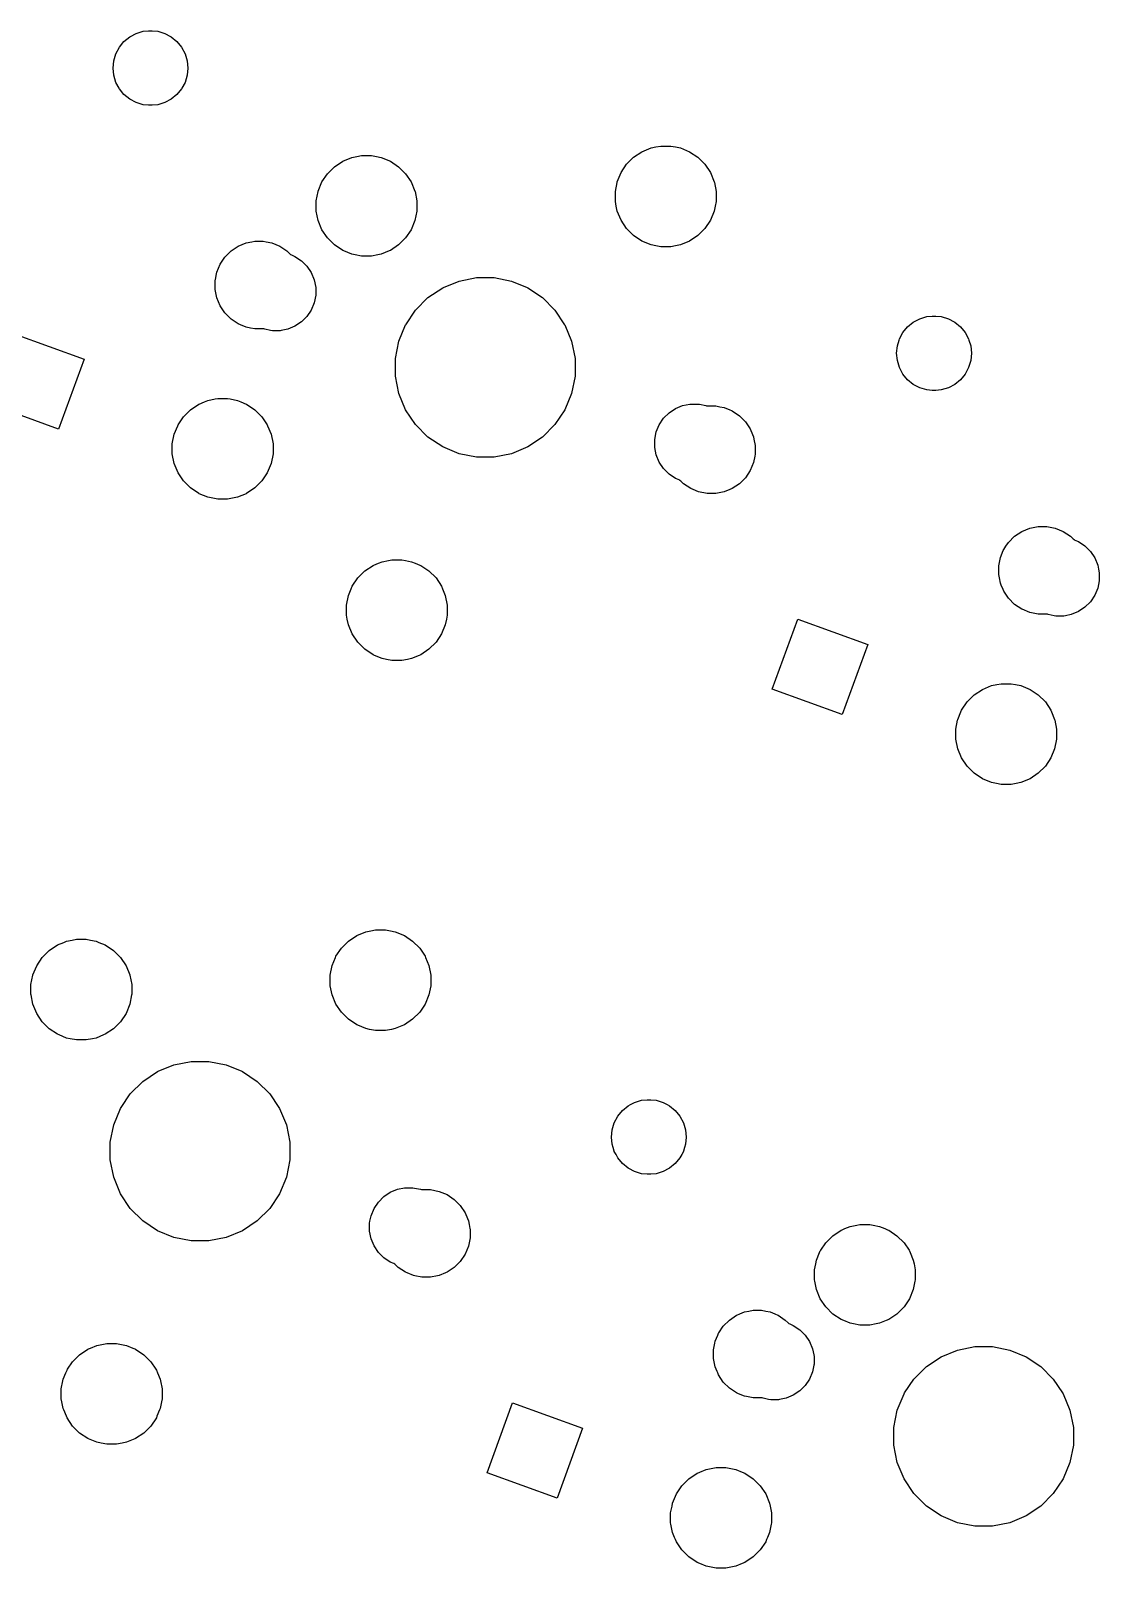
# Model space of a CAD drawing. Extents: x 74 to 361, y -185 to -87.
# Drawn here: x 111.61 to 136.02, y -122.96 to -87.85 of the extents above; entities that cross this region are included whole.
import ezdxf

# ---------------------------------------------------------------- set-up
doc = ezdxf.new("R2010")
doc.units = 0
doc.header["$MEASUREMENT"] = 0
doc.layers.add('BLACK', color=7, linetype='CONTINUOUS')

msp = doc.modelspace()

# ---------------------------------------------------------------- linework, layer by layer
at = {"layer": 'BLACK', "linetype": 'CONTINUOUS'}
for p, q in [((113.637, -88.2219), (113.743, -88.0923)), ((113.743, -88.0923), (113.873, -87.986)), ((113.873, -87.986), (113.888, -87.9779)), ((113.888, -87.9779), (114.021, -87.9069)), ((114.021, -87.9069), (114.181, -87.8583)), ((114.181, -87.8583), (114.306, -87.846)), ((114.306, -87.846), (114.39, -87.846)), ((114.39, -87.846), (114.515, -87.8583)), ((114.515, -87.8583), (114.675, -87.9069)), ((114.675, -87.9069), (114.808, -87.9779)), ((114.808, -87.9779), (114.823, -87.986)), ((114.823, -87.986), (114.953, -88.0923)), ((114.953, -88.0923), (115.059, -88.2219)), ((113.509, -88.5301), (113.558, -88.3697)), ((113.558, -88.3697), (113.637, -88.2219)), ((113.637, -88.2219), (113.637, -88.2219)), ((115.059, -88.2219), (115.059, -88.2219)), ((115.059, -88.2219), (115.138, -88.3697)), ((115.138, -88.3697), (115.187, -88.5301)), ((113.493, -88.697), (113.509, -88.5301)), ((113.509, -88.8638), (113.493, -88.697)), ((115.187, -88.5301), (115.203, -88.697)), ((115.203, -88.697), (115.187, -88.8638)), ((113.558, -89.0242), (113.509, -88.8638)), ((113.629, -89.1569), (113.558, -89.0242)), ((113.637, -89.172), (113.629, -89.1569)), ((113.743, -89.3016), (113.637, -89.172)), ((115.059, -89.172), (114.953, -89.3016)), ((115.067, -89.1569), (115.059, -89.172)), ((115.138, -89.0242), (115.067, -89.1569)), ((115.187, -88.8638), (115.138, -89.0242)), ((113.873, -89.408), (113.743, -89.3016)), ((114.021, -89.487), (113.873, -89.408)), ((113.873, -89.408), (113.873, -89.408)), ((114.181, -89.5357), (114.021, -89.487)), ((114.306, -89.548), (114.181, -89.5357)), ((114.39, -89.548), (114.306, -89.548)), ((114.515, -89.5357), (114.39, -89.548)), ((114.675, -89.487), (114.515, -89.5357)), ((114.823, -89.408), (114.675, -89.487)), ((114.953, -89.3016), (114.823, -89.408)), ((114.823, -89.408), (114.823, -89.408)), ((125.575, -90.61), (125.784, -90.5233)), ((125.784, -90.5233), (125.895, -90.5011)), ((125.895, -90.5011), (126.006, -90.479)), ((126.006, -90.479), (126.233, -90.479)), ((126.233, -90.479), (126.344, -90.5011)), ((126.344, -90.5011), (126.456, -90.5233)), ((126.456, -90.5233), (126.665, -90.61)), ((118.39, -91.1113), (118.55, -90.951)), ((118.55, -90.951), (118.739, -90.825)), ((118.739, -90.825), (118.948, -90.7383)), ((118.948, -90.7383), (119.059, -90.7161)), ((119.059, -90.7161), (119.171, -90.694)), ((119.171, -90.694), (119.397, -90.694)), ((119.397, -90.694), (119.509, -90.7161)), ((119.509, -90.7161), (119.62, -90.7383)), ((119.62, -90.7383), (119.829, -90.825)), ((119.829, -90.825), (120.018, -90.951)), ((120.018, -90.951), (120.178, -91.1113)), ((125.1, -91.0848), (125.226, -90.8963)), ((125.226, -90.8963), (125.386, -90.736)), ((125.386, -90.736), (125.575, -90.61)), ((126.665, -90.61), (126.854, -90.736)), ((126.854, -90.736), (127.014, -90.8963)), ((127.014, -90.8963), (127.14, -91.0848)), ((118.177, -91.5093), (118.264, -91.2998)), ((118.264, -91.2998), (118.39, -91.1113)), ((120.178, -91.1113), (120.304, -91.2998)), ((120.304, -91.2998), (120.391, -91.5093)), ((125.01, -91.3096), (125.013, -91.2943)), ((125.013, -91.2943), (125.1, -91.0848)), ((127.14, -91.0848), (127.227, -91.2943)), ((127.227, -91.2943), (127.23, -91.3096)), ((118.133, -91.7317), (118.176, -91.5167)), ((118.176, -91.5167), (118.177, -91.5093)), ((120.391, -91.5093), (120.392, -91.5167)), ((120.392, -91.5167), (120.435, -91.7317)), ((124.969, -91.5167), (125.01, -91.3096)), ((124.969, -91.7434), (124.969, -91.5167)), ((127.23, -91.3096), (127.271, -91.5167)), ((127.271, -91.5167), (127.271, -91.7434)), ((118.133, -91.9584), (118.133, -91.7317)), ((118.135, -91.9658), (118.133, -91.9584)), ((118.177, -92.1808), (118.135, -91.9658)), ((120.434, -91.9658), (120.391, -92.1808)), ((120.435, -91.9584), (120.434, -91.9658)), ((120.435, -91.7317), (120.435, -91.9584)), ((124.991, -91.8546), (124.969, -91.7434)), ((125.013, -91.9658), (124.991, -91.8546)), ((125.1, -92.1752), (125.013, -91.9658)), ((127.227, -91.9658), (127.14, -92.1752)), ((127.249, -91.8546), (127.227, -91.9658)), ((127.271, -91.7434), (127.249, -91.8546)), ((118.264, -92.3902), (118.177, -92.1808)), ((120.391, -92.1808), (120.304, -92.3902)), ((125.226, -92.3637), (125.1, -92.1752)), ((127.14, -92.1752), (127.014, -92.3637)), ((116.353, -92.7668), (116.535, -92.6913)), ((116.535, -92.6913), (116.666, -92.6653)), ((116.666, -92.6653), (116.729, -92.6528)), ((116.729, -92.6528), (116.926, -92.6528)), ((116.926, -92.6528), (116.989, -92.6653)), ((116.989, -92.6653), (117.119, -92.6913)), ((117.119, -92.6913), (117.301, -92.7668)), ((118.39, -92.5787), (118.264, -92.3902)), ((118.55, -92.7391), (118.39, -92.5787)), ((120.178, -92.5787), (120.018, -92.7391)), ((120.304, -92.3902), (120.178, -92.5787)), ((125.386, -92.5241), (125.226, -92.3637)), ((125.575, -92.65), (125.386, -92.5241)), ((125.784, -92.7368), (125.575, -92.65)), ((126.665, -92.65), (126.456, -92.7368)), ((126.854, -92.5241), (126.665, -92.65)), ((127.014, -92.3637), (126.854, -92.5241)), ((115.94, -93.1797), (116.05, -93.0157)), ((116.05, -93.0157), (116.189, -92.8763)), ((116.189, -92.8763), (116.353, -92.7668)), ((117.301, -92.7668), (117.465, -92.8763)), ((117.465, -92.8763), (117.528, -92.9386)), ((117.528, -92.9386), (117.547, -92.9541)), ((117.547, -92.9541), (117.568, -92.9657)), ((117.568, -92.9657), (117.649, -92.999)), ((117.649, -92.999), (117.796, -93.0976)), ((118.739, -92.865), (118.55, -92.7391)), ((118.766, -92.8763), (118.739, -92.865)), ((118.739, -92.865), (118.739, -92.865)), ((118.739, -92.865), (118.739, -92.865)), ((118.948, -92.9518), (118.766, -92.8763)), ((119.028, -92.9676), (118.948, -92.9518)), ((119.171, -92.996), (119.028, -92.9676)), ((119.397, -92.996), (119.171, -92.996)), ((119.54, -92.9676), (119.397, -92.996)), ((119.62, -92.9518), (119.54, -92.9676)), ((119.802, -92.8763), (119.62, -92.9518)), ((119.829, -92.865), (119.802, -92.8763)), ((120.018, -92.7391), (119.829, -92.865)), ((119.829, -92.865), (119.829, -92.865)), ((119.829, -92.865), (119.829, -92.865)), ((125.895, -92.7589), (125.784, -92.7368)), ((126.006, -92.781), (125.895, -92.7589)), ((126.233, -92.781), (126.006, -92.781)), ((126.344, -92.7589), (126.233, -92.781)), ((126.456, -92.7368), (126.344, -92.7589)), ((115.851, -93.4331), (115.865, -93.3618)), ((115.865, -93.3618), (115.94, -93.1797)), ((117.796, -93.0976), (117.922, -93.2231)), ((117.922, -93.2231), (118.02, -93.3707)), ((118.02, -93.3707), (118.088, -93.5347)), ((115.826, -93.5552), (115.84, -93.4884)), ((115.826, -93.7524), (115.826, -93.5552)), ((115.865, -93.9458), (115.826, -93.7524)), ((115.84, -93.4884), (115.851, -93.4331)), ((118.088, -93.5347), (118.123, -93.7087)), ((118.123, -93.7087), (118.123, -93.8862)), ((120.688, -93.9418), (121.024, -93.7174)), ((121.024, -93.7174), (121.04, -93.7106)), ((121.04, -93.7106), (121.397, -93.5628)), ((121.397, -93.5628), (121.794, -93.4839)), ((121.794, -93.4839), (122.198, -93.4839)), ((122.198, -93.4839), (122.594, -93.5628)), ((122.594, -93.5628), (122.951, -93.7106)), ((122.951, -93.7106), (122.967, -93.7174)), ((122.967, -93.7174), (123.303, -93.9418)), ((115.94, -94.128), (115.865, -93.9458)), ((118.088, -94.0603), (118.02, -94.2243)), ((118.123, -93.8862), (118.088, -94.0603)), ((120.402, -94.2275), (120.688, -93.9418)), ((123.303, -93.9418), (123.589, -94.2275)), ((116.05, -94.2919), (115.94, -94.128)), ((116.189, -94.4314), (116.05, -94.2919)), ((116.353, -94.5409), (116.189, -94.4314)), ((117.922, -94.3718), (117.796, -94.4973)), ((118.02, -94.2243), (117.922, -94.3718)), ((120.181, -94.5594), (120.402, -94.2275)), ((123.589, -94.2275), (123.81, -94.5594)), ((131.789, -94.4933), (131.922, -94.4224)), ((131.922, -94.4224), (132.082, -94.3738)), ((132.082, -94.3738), (132.207, -94.3615)), ((132.207, -94.3615), (132.291, -94.3615)), ((132.291, -94.3615), (132.416, -94.3738)), ((132.416, -94.3738), (132.576, -94.4224)), ((132.576, -94.4224), (132.709, -94.4933)), ((111.233, -94.7667), (112.833, -95.3488)), ((116.406, -94.563), (116.353, -94.5409)), ((116.353, -94.5409), (116.353, -94.5409)), ((116.353, -94.5409), (116.353, -94.5409)), ((116.535, -94.6164), (116.406, -94.563)), ((116.632, -94.6356), (116.535, -94.6164)), ((116.729, -94.6548), (116.632, -94.6356)), ((116.912, -94.6548), (116.729, -94.6548)), ((116.937, -94.6572), (116.912, -94.6548)), ((116.958, -94.6636), (116.937, -94.6572)), ((116.959, -94.6638), (116.958, -94.6636)), ((117.093, -94.6904), (116.959, -94.6638)), ((116.959, -94.6638), (116.959, -94.6638)), ((117.133, -94.6985), (117.093, -94.6904)), ((117.311, -94.6985), (117.133, -94.6985)), ((117.335, -94.6935), (117.311, -94.6985)), ((117.485, -94.6638), (117.335, -94.6935)), ((117.649, -94.5959), (117.485, -94.6638)), ((117.796, -94.4973), (117.649, -94.5959)), ((120.023, -94.9367), (120.178, -94.5634)), ((120.178, -94.5634), (120.181, -94.5594)), ((123.81, -94.5594), (123.813, -94.5634)), ((123.813, -94.5634), (123.968, -94.9367)), ((131.459, -94.8852), (131.538, -94.7374)), ((131.538, -94.7374), (131.645, -94.6078)), ((131.538, -94.7374), (131.538, -94.7374)), ((131.645, -94.6078), (131.774, -94.5014)), ((131.774, -94.5014), (131.789, -94.4933)), ((132.709, -94.4933), (132.724, -94.5014)), ((132.724, -94.5014), (132.854, -94.6078)), ((132.854, -94.6078), (132.96, -94.7374)), ((132.96, -94.7374), (132.96, -94.7374)), ((132.96, -94.7374), (133.039, -94.8852)), ((119.945, -95.3329), (120.023, -94.9367)), ((123.968, -94.9367), (124.047, -95.3329)), ((131.394, -95.2125), (131.411, -95.0456)), ((131.411, -95.0456), (131.45, -94.9151)), ((131.45, -94.9151), (131.459, -94.8852)), ((131.459, -94.8852), (131.459, -94.8852)), ((133.039, -94.8852), (133.039, -94.8852)), ((133.039, -94.8852), (133.048, -94.9151)), ((133.048, -94.9151), (133.088, -95.0456)), ((133.088, -95.0456), (133.104, -95.2125)), ((112.833, -95.3488), (112.25, -96.9482)), ((119.945, -95.7369), (119.945, -95.3329)), ((124.047, -95.3329), (124.047, -95.7369)), ((131.411, -95.3793), (131.394, -95.2125)), ((131.459, -95.5397), (131.411, -95.3793)), ((133.088, -95.3793), (133.039, -95.5397)), ((133.104, -95.2125), (133.088, -95.3793)), ((120.023, -96.1332), (119.945, -95.7369)), ((124.047, -95.7369), (123.968, -96.1332)), ((131.49, -95.5971), (131.459, -95.5397)), ((131.538, -95.6875), (131.49, -95.5971)), ((131.645, -95.8171), (131.538, -95.6875)), ((131.774, -95.9235), (131.645, -95.8171)), ((132.854, -95.8171), (132.724, -95.9235)), ((132.96, -95.6875), (132.854, -95.8171)), ((133.009, -95.5971), (132.96, -95.6875)), ((133.039, -95.5397), (133.009, -95.5971)), ((120.178, -96.5064), (120.023, -96.1332)), ((123.968, -96.1332), (123.813, -96.5064)), ((131.922, -96.0025), (131.774, -95.9235)), ((131.774, -95.9235), (131.774, -95.9235)), ((132.082, -96.0511), (131.922, -96.0025)), ((132.207, -96.0635), (132.082, -96.0511)), ((132.291, -96.0635), (132.207, -96.0635)), ((132.416, -96.0511), (132.291, -96.0635)), ((132.576, -96.0025), (132.416, -96.0511)), ((132.724, -95.9235), (132.576, -96.0025)), ((132.724, -95.9235), (132.724, -95.9235)), ((112.25, -96.9482), (110.651, -96.366)), ((115.103, -96.6619), (115.264, -96.5016)), ((115.264, -96.5016), (115.452, -96.3757)), ((115.452, -96.3757), (115.458, -96.3733)), ((115.458, -96.3733), (115.579, -96.3232)), ((115.579, -96.3232), (115.662, -96.2889)), ((115.662, -96.2889), (115.829, -96.2556)), ((115.829, -96.2556), (115.884, -96.2447)), ((115.884, -96.2447), (116.111, -96.2447)), ((116.111, -96.2447), (116.166, -96.2556)), ((116.166, -96.2556), (116.333, -96.2889)), ((116.333, -96.2889), (116.416, -96.3232)), ((116.416, -96.3232), (116.537, -96.3733)), ((116.537, -96.3733), (116.543, -96.3757)), ((116.543, -96.3757), (116.731, -96.5016)), ((116.731, -96.5016), (116.891, -96.6619)), ((120.402, -96.8424), (120.178, -96.5064)), ((120.178, -96.5064), (120.178, -96.5064)), ((123.813, -96.5064), (123.589, -96.8424)), ((123.813, -96.5064), (123.813, -96.5064)), ((126.195, -96.5725), (126.342, -96.4739)), ((126.342, -96.4739), (126.506, -96.406)), ((126.506, -96.406), (126.671, -96.3733)), ((126.671, -96.3733), (126.68, -96.3714)), ((126.68, -96.3714), (126.858, -96.3714)), ((126.858, -96.3714), (126.894, -96.3785)), ((126.894, -96.3785), (127.032, -96.406)), ((127.032, -96.406), (127.032, -96.406)), ((127.032, -96.406), (127.033, -96.4063)), ((127.033, -96.4063), (127.054, -96.4126)), ((127.054, -96.4126), (127.079, -96.415)), ((127.079, -96.415), (127.262, -96.415)), ((127.262, -96.415), (127.359, -96.4343)), ((127.359, -96.4343), (127.456, -96.4535)), ((127.456, -96.4535), (127.584, -96.5064)), ((127.584, -96.5064), (127.624, -96.5233)), ((127.624, -96.5233), (127.638, -96.529)), ((127.638, -96.529), (127.802, -96.6385)), ((114.891, -97.0599), (114.971, -96.8664)), ((114.971, -96.8664), (114.977, -96.8505)), ((114.977, -96.8505), (115.103, -96.6619)), ((114.977, -96.8505), (114.977, -96.8505)), ((116.891, -96.6619), (117.017, -96.8505)), ((117.017, -96.8505), (117.017, -96.8505)), ((117.017, -96.8505), (117.024, -96.8664)), ((117.024, -96.8664), (117.104, -97.0599)), ((120.688, -97.1281), (120.402, -96.8424)), ((123.589, -96.8424), (123.303, -97.1281)), ((125.903, -97.0096), (125.971, -96.8456)), ((125.971, -96.8456), (126.069, -96.698)), ((126.069, -96.698), (126.195, -96.5725)), ((127.802, -96.6385), (127.941, -96.7779)), ((127.941, -96.7779), (128.049, -96.9385)), ((114.846, -97.2823), (114.891, -97.0599)), ((117.104, -97.0599), (117.148, -97.2823)), ((121.024, -97.3525), (120.688, -97.1281)), ((123.303, -97.1281), (122.967, -97.3525)), ((125.868, -97.1837), (125.903, -97.0096)), ((125.868, -97.3611), (125.868, -97.1837)), ((128.049, -96.9385), (128.051, -96.9419)), ((128.051, -96.9419), (128.065, -96.976)), ((128.065, -96.976), (128.126, -97.1241)), ((128.126, -97.1241), (128.136, -97.1744)), ((128.136, -97.1744), (128.165, -97.3175)), ((114.846, -97.509), (114.846, -97.2823)), ((114.891, -97.7314), (114.846, -97.509)), ((117.148, -97.509), (117.104, -97.7314)), ((117.148, -97.2823), (117.148, -97.509)), ((121.397, -97.5071), (121.024, -97.3525)), ((121.024, -97.3525), (121.024, -97.3525)), ((121.024, -97.3525), (121.024, -97.3525)), ((121.794, -97.5859), (121.397, -97.5071)), ((122.198, -97.5859), (121.794, -97.5859)), ((122.594, -97.5071), (122.198, -97.5859)), ((122.967, -97.3525), (122.594, -97.5071)), ((122.967, -97.3525), (122.967, -97.3525)), ((122.967, -97.3525), (122.967, -97.3525)), ((125.903, -97.5352), (125.868, -97.3611)), ((125.971, -97.6992), (125.903, -97.5352)), ((128.155, -97.5662), (128.126, -97.708)), ((128.165, -97.5146), (128.155, -97.5662)), ((128.165, -97.3175), (128.165, -97.5146)), ((114.977, -97.9409), (114.891, -97.7314)), ((115.103, -98.1294), (114.977, -97.9409)), ((117.017, -97.9409), (116.891, -98.1294)), ((117.104, -97.7314), (117.017, -97.9409)), ((126.069, -97.8468), (125.971, -97.6992)), ((126.195, -97.9723), (126.069, -97.8468)), ((126.342, -98.0709), (126.195, -97.9723)), ((128.051, -97.8902), (127.941, -98.0541)), ((128.126, -97.708), (128.051, -97.8902)), ((115.264, -98.2897), (115.103, -98.1294)), ((115.452, -98.4157), (115.264, -98.2897)), ((116.731, -98.2897), (116.543, -98.4157)), ((116.891, -98.1294), (116.731, -98.2897)), ((126.423, -98.1042), (126.342, -98.0709)), ((126.445, -98.1158), (126.423, -98.1042)), ((126.463, -98.1313), (126.445, -98.1158)), ((126.526, -98.1936), (126.463, -98.1313)), ((126.69, -98.3031), (126.526, -98.1936)), ((126.743, -98.3252), (126.69, -98.3031)), ((126.69, -98.3031), (126.69, -98.3031)), ((126.69, -98.3031), (126.69, -98.3031)), ((126.872, -98.3786), (126.743, -98.3252)), ((127.585, -98.3252), (127.456, -98.3786)), ((127.638, -98.3031), (127.585, -98.3252)), ((127.802, -98.1936), (127.638, -98.3031)), ((127.638, -98.3031), (127.638, -98.3031)), ((127.638, -98.3031), (127.638, -98.3031)), ((127.941, -98.0541), (127.802, -98.1936)), ((115.463, -98.4202), (115.452, -98.4157)), ((115.452, -98.4157), (115.452, -98.4157)), ((115.452, -98.4157), (115.452, -98.4157)), ((115.662, -98.5024), (115.463, -98.4202)), ((115.773, -98.5246), (115.662, -98.5024)), ((115.884, -98.5467), (115.773, -98.5246)), ((116.111, -98.5467), (115.884, -98.5467)), ((116.222, -98.5246), (116.111, -98.5467)), ((116.333, -98.5024), (116.222, -98.5246)), ((116.532, -98.4202), (116.333, -98.5024)), ((116.543, -98.4157), (116.532, -98.4202)), ((116.543, -98.4157), (116.543, -98.4157)), ((116.543, -98.4157), (116.543, -98.4157)), ((127.065, -98.417), (126.872, -98.3786)), ((127.262, -98.417), (127.065, -98.417)), ((127.456, -98.3786), (127.262, -98.417)), ((134.09, -99.3918), (134.254, -99.2822)), ((134.254, -99.2822), (134.436, -99.2068)), ((134.436, -99.2068), (134.63, -99.1683)), ((134.63, -99.1683), (134.827, -99.1683)), ((134.827, -99.1683), (135.02, -99.2068)), ((135.02, -99.2068), (135.203, -99.2822)), ((135.203, -99.2822), (135.366, -99.3918)), ((133.766, -99.8773), (133.832, -99.7174)), ((133.832, -99.7174), (133.841, -99.6952)), ((133.841, -99.6952), (133.891, -99.6207)), ((133.891, -99.6207), (133.951, -99.5312)), ((133.951, -99.5312), (134.09, -99.3918)), ((135.366, -99.3918), (135.429, -99.454)), ((135.429, -99.454), (135.448, -99.4696)), ((135.448, -99.4696), (135.469, -99.4811)), ((135.469, -99.4811), (135.55, -99.5145)), ((135.55, -99.5145), (135.697, -99.6131)), ((135.697, -99.6131), (135.823, -99.7386)), ((119.244, -100.185), (119.432, -100.059)), ((119.432, -100.059), (119.454, -100.05)), ((119.454, -100.05), (119.561, -100.006)), ((119.561, -100.006), (119.642, -99.9724)), ((119.642, -99.9724), (119.784, -99.9441)), ((119.784, -99.9441), (119.864, -99.9281)), ((119.864, -99.9281), (120.091, -99.9281)), ((120.091, -99.9281), (120.171, -99.9441)), ((120.171, -99.9441), (120.313, -99.9724)), ((120.313, -99.9724), (120.394, -100.006)), ((120.394, -100.006), (120.501, -100.05)), ((120.501, -100.05), (120.523, -100.059)), ((120.523, -100.059), (120.711, -100.185)), ((133.727, -100.071), (133.751, -99.9497)), ((133.727, -100.268), (133.727, -100.071)), ((133.751, -99.9497), (133.766, -99.8773)), ((135.823, -99.7386), (135.921, -99.8862)), ((135.921, -99.8862), (135.989, -100.05)), ((135.989, -100.05), (136.008, -100.146)), ((118.958, -100.534), (119.084, -100.345)), ((119.084, -100.345), (119.244, -100.185)), ((120.711, -100.185), (120.872, -100.345)), ((120.872, -100.345), (120.998, -100.534)), ((133.743, -100.345), (133.727, -100.268)), ((133.766, -100.461), (133.743, -100.345)), ((136.023, -100.409), (135.989, -100.576)), ((136.008, -100.146), (136.024, -100.224)), ((136.024, -100.402), (136.023, -100.409)), ((136.024, -100.224), (136.024, -100.402)), ((118.827, -100.966), (118.871, -100.743)), ((118.871, -100.743), (118.932, -100.595)), ((118.871, -100.743), (118.871, -100.743)), ((118.932, -100.595), (118.958, -100.534)), ((118.958, -100.534), (118.958, -100.534)), ((120.998, -100.534), (120.998, -100.534)), ((120.998, -100.534), (121.023, -100.595)), ((121.023, -100.595), (121.084, -100.743)), ((121.084, -100.743), (121.084, -100.743)), ((121.084, -100.743), (121.129, -100.966)), ((133.785, -100.508), (133.766, -100.461)), ((133.828, -100.611), (133.785, -100.508)), ((133.841, -100.643), (133.828, -100.611)), ((133.951, -100.807), (133.841, -100.643)), ((135.921, -100.74), (135.823, -100.887)), ((135.989, -100.576), (135.921, -100.74)), ((118.827, -101.192), (118.827, -100.966)), ((121.129, -100.966), (121.129, -101.192)), ((134.09, -100.947), (133.951, -100.807)), ((134.254, -101.056), (134.09, -100.947)), ((134.259, -101.058), (134.254, -101.056)), ((134.254, -101.056), (134.254, -101.056)), ((134.254, -101.056), (134.254, -101.056)), ((134.436, -101.132), (134.259, -101.058)), ((134.63, -101.17), (134.436, -101.132)), ((135.55, -101.111), (135.386, -101.179)), ((135.697, -101.013), (135.55, -101.111)), ((135.823, -100.887), (135.697, -101.013)), ((118.845, -101.284), (118.827, -101.192)), ((118.871, -101.415), (118.845, -101.284)), ((118.958, -101.624), (118.871, -101.415)), ((121.084, -101.415), (120.998, -101.624)), ((121.11, -101.284), (121.084, -101.415)), ((121.129, -101.192), (121.11, -101.284)), ((128.552, -102.882), (129.134, -101.282)), ((129.134, -101.282), (130.734, -101.864)), ((134.814, -101.17), (134.63, -101.17)), ((134.838, -101.173), (134.814, -101.17)), ((134.859, -101.179), (134.838, -101.173)), ((134.86, -101.179), (134.859, -101.179)), ((134.994, -101.206), (134.86, -101.179)), ((134.86, -101.179), (134.86, -101.179)), ((135.034, -101.214), (134.994, -101.206)), ((135.212, -101.214), (135.034, -101.214)), ((135.25, -101.206), (135.212, -101.214)), ((135.386, -101.179), (135.25, -101.206)), ((119.084, -101.813), (118.958, -101.624)), ((119.244, -101.973), (119.084, -101.813)), ((120.872, -101.813), (120.711, -101.973)), ((120.998, -101.624), (120.872, -101.813)), ((119.432, -102.099), (119.244, -101.973)), ((119.465, -102.113), (119.432, -102.099)), ((119.432, -102.099), (119.432, -102.099)), ((119.432, -102.099), (119.432, -102.099)), ((119.642, -102.186), (119.465, -102.113)), ((119.738, -102.205), (119.642, -102.186)), ((120.313, -102.186), (120.218, -102.205)), ((120.49, -102.113), (120.313, -102.186)), ((120.523, -102.099), (120.49, -102.113)), ((120.711, -101.973), (120.523, -102.099)), ((120.523, -102.099), (120.523, -102.099)), ((120.523, -102.099), (120.523, -102.099)), ((130.734, -101.864), (130.152, -103.464)), ((119.864, -102.23), (119.738, -102.205)), ((120.091, -102.23), (119.864, -102.23)), ((120.218, -102.205), (120.091, -102.23)), ((130.152, -103.464), (128.552, -102.882)), ((133.165, -103.017), (133.353, -102.891)), ((133.353, -102.891), (133.563, -102.804)), ((133.563, -102.804), (133.683, -102.78)), ((133.683, -102.78), (133.785, -102.76)), ((133.785, -102.76), (134.012, -102.76)), ((134.012, -102.76), (134.114, -102.78)), ((134.114, -102.78), (134.234, -102.804)), ((134.234, -102.804), (134.444, -102.891)), ((134.444, -102.891), (134.632, -103.017)), ((132.879, -103.366), (133.004, -103.177)), ((133.004, -103.177), (133.165, -103.017)), ((134.632, -103.017), (134.793, -103.177)), ((134.793, -103.177), (134.919, -103.366)), ((132.748, -103.798), (132.788, -103.595)), ((132.788, -103.595), (132.792, -103.575)), ((132.792, -103.575), (132.864, -103.401)), ((132.864, -103.401), (132.879, -103.366)), ((132.879, -103.366), (132.879, -103.366)), ((134.919, -103.366), (134.919, -103.366)), ((134.919, -103.366), (134.933, -103.401)), ((134.933, -103.401), (135.005, -103.575)), ((135.005, -103.575), (135.009, -103.595)), ((135.009, -103.595), (135.05, -103.798)), ((132.748, -104.025), (132.748, -103.798)), ((135.05, -103.798), (135.05, -104.025)), ((132.748, -104.029), (132.748, -104.025)), ((132.792, -104.247), (132.748, -104.029)), ((132.879, -104.456), (132.792, -104.247)), ((135.005, -104.247), (134.919, -104.456)), ((135.049, -104.029), (135.005, -104.247)), ((135.05, -104.025), (135.049, -104.029)), ((133.004, -104.645), (132.879, -104.456)), ((133.165, -104.805), (133.004, -104.645)), ((134.793, -104.645), (134.632, -104.805)), ((134.919, -104.456), (134.793, -104.645)), ((133.353, -104.931), (133.165, -104.805)), ((133.563, -105.018), (133.353, -104.931)), ((134.444, -104.931), (134.234, -105.018)), ((134.632, -104.805), (134.444, -104.931)), ((133.674, -105.04), (133.563, -105.018)), ((133.785, -105.062), (133.674, -105.04)), ((134.012, -105.062), (133.785, -105.062)), ((134.123, -105.04), (134.012, -105.062)), ((134.234, -105.018), (134.123, -105.04)), ((118.871, -108.637), (119.059, -108.511)), ((119.059, -108.511), (119.269, -108.424)), ((119.269, -108.424), (119.38, -108.402)), ((119.38, -108.402), (119.491, -108.38)), ((119.491, -108.38), (119.718, -108.38)), ((119.718, -108.38), (119.829, -108.402)), ((119.829, -108.402), (119.94, -108.424)), ((119.94, -108.424), (120.15, -108.511)), ((120.15, -108.511), (120.338, -108.637)), ((111.875, -109.012), (112.035, -108.852)), ((112.035, -108.852), (112.223, -108.726)), ((112.223, -108.726), (112.226, -108.725)), ((112.226, -108.725), (112.367, -108.667)), ((112.367, -108.667), (112.433, -108.639)), ((112.433, -108.639), (112.557, -108.615)), ((112.557, -108.615), (112.655, -108.595)), ((112.655, -108.595), (112.882, -108.595)), ((112.882, -108.595), (112.98, -108.615)), ((112.98, -108.615), (113.104, -108.639)), ((113.104, -108.639), (113.17, -108.667)), ((113.17, -108.667), (113.312, -108.725)), ((113.312, -108.725), (113.314, -108.726)), ((113.314, -108.726), (113.502, -108.852)), ((113.502, -108.852), (113.663, -109.012)), ((118.584, -108.986), (118.71, -108.797)), ((118.71, -108.797), (118.871, -108.637)), ((120.338, -108.637), (120.498, -108.797)), ((120.498, -108.797), (120.624, -108.986)), ((111.662, -109.41), (111.749, -109.201)), ((111.749, -109.201), (111.875, -109.012)), ((113.663, -109.012), (113.789, -109.201)), ((113.789, -109.201), (113.875, -109.41)), ((118.453, -109.418), (118.498, -109.195)), ((118.498, -109.195), (118.573, -109.012)), ((118.498, -109.195), (118.498, -109.195)), ((118.573, -109.012), (118.584, -108.986)), ((118.584, -108.986), (118.584, -108.986)), ((120.624, -108.986), (120.624, -108.986)), ((120.624, -108.986), (120.635, -109.012)), ((120.635, -109.012), (120.711, -109.195)), ((120.711, -109.195), (120.711, -109.195)), ((120.711, -109.195), (120.755, -109.418)), ((111.618, -109.633), (111.66, -109.418)), ((111.66, -109.418), (111.662, -109.41)), ((113.875, -109.41), (113.877, -109.418)), ((113.877, -109.418), (113.92, -109.633)), ((118.453, -109.645), (118.453, -109.418)), ((120.755, -109.418), (120.755, -109.645)), ((111.618, -109.86), (111.618, -109.633)), ((111.619, -109.867), (111.618, -109.86)), ((111.662, -110.082), (111.619, -109.867)), ((113.918, -109.867), (113.875, -110.082)), ((113.92, -109.86), (113.918, -109.867)), ((113.92, -109.633), (113.92, -109.86)), ((118.456, -109.659), (118.453, -109.645)), ((118.498, -109.867), (118.456, -109.659)), ((118.584, -110.076), (118.498, -109.867)), ((120.711, -109.867), (120.624, -110.076)), ((120.752, -109.659), (120.711, -109.867)), ((120.755, -109.645), (120.752, -109.659)), ((111.749, -110.291), (111.662, -110.082)), ((113.875, -110.082), (113.789, -110.291)), ((118.71, -110.265), (118.584, -110.076)), ((118.871, -110.425), (118.71, -110.265)), ((120.498, -110.265), (120.338, -110.425)), ((120.624, -110.076), (120.498, -110.265)), ((111.875, -110.48), (111.749, -110.291)), ((112.035, -110.64), (111.875, -110.48)), ((113.663, -110.48), (113.502, -110.64)), ((113.789, -110.291), (113.663, -110.48)), ((119.059, -110.551), (118.871, -110.425)), ((119.084, -110.561), (119.059, -110.551)), ((119.059, -110.551), (119.059, -110.551)), ((119.059, -110.551), (119.059, -110.551)), ((119.269, -110.638), (119.084, -110.561)), ((120.125, -110.561), (119.94, -110.638)), ((120.15, -110.551), (120.125, -110.561)), ((120.338, -110.425), (120.15, -110.551)), ((120.15, -110.551), (120.15, -110.551)), ((120.15, -110.551), (120.15, -110.551)), ((112.223, -110.766), (112.035, -110.64)), ((112.264, -110.783), (112.223, -110.766)), ((112.223, -110.766), (112.223, -110.766)), ((112.223, -110.766), (112.223, -110.766)), ((112.433, -110.853), (112.264, -110.783)), ((112.511, -110.868), (112.433, -110.853)), ((112.655, -110.897), (112.511, -110.868)), ((112.882, -110.897), (112.655, -110.897)), ((113.026, -110.868), (112.882, -110.897)), ((113.104, -110.853), (113.026, -110.868)), ((113.273, -110.783), (113.104, -110.853)), ((113.314, -110.766), (113.273, -110.783)), ((113.502, -110.64), (113.314, -110.766)), ((113.314, -110.766), (113.314, -110.766)), ((113.314, -110.766), (113.314, -110.766)), ((119.354, -110.655), (119.269, -110.638)), ((119.491, -110.682), (119.354, -110.655)), ((119.718, -110.682), (119.491, -110.682)), ((119.854, -110.655), (119.718, -110.682)), ((119.94, -110.638), (119.854, -110.655)), ((114.173, -111.843), (114.509, -111.619)), ((114.509, -111.619), (114.525, -111.612)), ((114.525, -111.612), (114.882, -111.464)), ((114.882, -111.464), (115.278, -111.385)), ((115.278, -111.385), (115.682, -111.385)), ((115.682, -111.385), (116.078, -111.464)), ((116.078, -111.464), (116.435, -111.612)), ((116.435, -111.612), (116.452, -111.619)), ((116.452, -111.619), (116.787, -111.843)), ((113.887, -112.129), (114.173, -111.843)), ((116.787, -111.843), (117.073, -112.129)), ((113.678, -112.442), (113.887, -112.129)), ((117.073, -112.129), (117.283, -112.442)), ((125.259, -112.403), (125.314, -112.373)), ((125.314, -112.373), (125.406, -112.324)), ((125.406, -112.324), (125.567, -112.275)), ((125.567, -112.275), (125.692, -112.263)), ((125.692, -112.263), (125.776, -112.263)), ((125.776, -112.263), (125.901, -112.275)), ((125.901, -112.275), (126.061, -112.324)), ((126.061, -112.324), (126.154, -112.373)), ((126.154, -112.373), (126.209, -112.403)), ((113.508, -112.838), (113.662, -112.465)), ((113.662, -112.465), (113.678, -112.442)), ((117.283, -112.442), (117.298, -112.465)), ((117.298, -112.465), (117.452, -112.838)), ((124.944, -112.786), (125.023, -112.639)), ((125.023, -112.639), (125.129, -112.509)), ((125.023, -112.639), (125.023, -112.639)), ((125.129, -112.509), (125.259, -112.403)), ((126.209, -112.403), (126.338, -112.509)), ((126.338, -112.509), (126.445, -112.639)), ((126.445, -112.639), (126.445, -112.639)), ((126.445, -112.639), (126.524, -112.786)), ((113.429, -113.234), (113.508, -112.838)), ((117.452, -112.838), (117.531, -113.234)), ((124.879, -113.114), (124.895, -112.947)), ((124.895, -112.947), (124.944, -112.786)), ((126.524, -112.786), (126.572, -112.947)), ((126.572, -112.947), (126.589, -113.114)), ((113.429, -113.638), (113.429, -113.234)), ((117.531, -113.234), (117.531, -113.638)), ((124.895, -113.28), (124.879, -113.114)), ((124.917, -113.352), (124.895, -113.28)), ((124.942, -113.434), (124.917, -113.352)), ((126.551, -113.352), (126.526, -113.434)), ((126.572, -113.28), (126.551, -113.352)), ((126.589, -113.114), (126.572, -113.28)), ((113.508, -114.034), (113.429, -113.638)), ((117.531, -113.638), (117.452, -114.034)), ((124.944, -113.441), (124.942, -113.434)), ((124.984, -113.516), (124.944, -113.441)), ((125.023, -113.589), (124.984, -113.516)), ((125.129, -113.718), (125.023, -113.589)), ((125.259, -113.825), (125.129, -113.718)), ((126.338, -113.718), (126.209, -113.825)), ((126.445, -113.589), (126.338, -113.718)), ((126.484, -113.516), (126.445, -113.589)), ((126.524, -113.441), (126.484, -113.516)), ((126.526, -113.434), (126.524, -113.441)), ((113.662, -114.408), (113.508, -114.034)), ((117.452, -114.034), (117.298, -114.408)), ((125.274, -113.833), (125.259, -113.825)), ((125.406, -113.904), (125.274, -113.833)), ((125.567, -113.952), (125.406, -113.904)), ((125.692, -113.965), (125.567, -113.952)), ((125.776, -113.965), (125.692, -113.965)), ((125.901, -113.952), (125.776, -113.965)), ((126.061, -113.904), (125.901, -113.952)), ((126.194, -113.833), (126.061, -113.904)), ((126.209, -113.825), (126.194, -113.833)), ((113.887, -114.744), (113.662, -114.408)), ((113.662, -114.408), (113.662, -114.408)), ((117.298, -114.408), (117.073, -114.744)), ((117.298, -114.408), (117.298, -114.408)), ((119.554, -114.599), (119.679, -114.474)), ((119.679, -114.474), (119.827, -114.375)), ((119.827, -114.375), (119.991, -114.307)), ((119.991, -114.307), (120.155, -114.274)), ((120.155, -114.274), (120.165, -114.273)), ((120.165, -114.273), (120.342, -114.273)), ((120.342, -114.273), (120.378, -114.28)), ((120.378, -114.28), (120.516, -114.307)), ((120.516, -114.307), (120.517, -114.307)), ((120.517, -114.307), (120.518, -114.307)), ((120.518, -114.307), (120.539, -114.314)), ((120.539, -114.314), (120.563, -114.316)), ((120.563, -114.316), (120.747, -114.316)), ((120.747, -114.316), (120.94, -114.355)), ((120.94, -114.355), (121.123, -114.43)), ((121.123, -114.43), (121.286, -114.54)), ((114.173, -115.029), (113.887, -114.744)), ((117.073, -114.744), (116.787, -115.029)), ((119.387, -114.911), (119.455, -114.747)), ((119.455, -114.747), (119.554, -114.599)), ((121.286, -114.54), (121.426, -114.679)), ((121.426, -114.679), (121.535, -114.843)), ((114.509, -115.254), (114.173, -115.029)), ((116.787, -115.029), (116.452, -115.254)), ((119.353, -115.085), (119.354, -115.079)), ((119.353, -115.262), (119.353, -115.085)), ((119.354, -115.079), (119.362, -115.037)), ((119.362, -115.037), (119.387, -114.911)), ((121.535, -114.843), (121.535, -114.843)), ((121.535, -114.843), (121.551, -114.88)), ((121.551, -114.88), (121.611, -115.025)), ((121.611, -115.025), (121.628, -115.111)), ((121.628, -115.111), (121.647, -115.205)), ((130.214, -115.205), (130.334, -115.155)), ((130.334, -115.155), (130.484, -115.125)), ((130.484, -115.125), (130.556, -115.111)), ((130.556, -115.111), (130.783, -115.111)), ((130.783, -115.111), (130.856, -115.125)), ((130.856, -115.125), (131.005, -115.155)), ((131.005, -115.155), (131.126, -115.205)), ((114.882, -115.408), (114.509, -115.254)), ((114.509, -115.254), (114.509, -115.254)), ((114.509, -115.254), (114.509, -115.254)), ((115.278, -115.487), (114.882, -115.408)), ((115.682, -115.487), (115.278, -115.487)), ((116.078, -115.408), (115.682, -115.487)), ((116.452, -115.254), (116.078, -115.408)), ((116.452, -115.254), (116.452, -115.254)), ((116.452, -115.254), (116.452, -115.254)), ((119.387, -115.436), (119.353, -115.262)), ((119.455, -115.6), (119.387, -115.436)), ((121.649, -115.416), (121.611, -115.609)), ((121.647, -115.205), (121.649, -115.219)), ((121.649, -115.219), (121.649, -115.416)), ((129.66, -115.701), (129.776, -115.528)), ((129.776, -115.528), (129.936, -115.368)), ((129.936, -115.368), (130.124, -115.242)), ((130.124, -115.242), (130.152, -115.23)), ((130.152, -115.23), (130.214, -115.205)), ((131.126, -115.205), (131.187, -115.23)), ((131.187, -115.23), (131.215, -115.242)), ((131.215, -115.242), (131.403, -115.368)), ((131.403, -115.368), (131.564, -115.528)), ((131.564, -115.528), (131.679, -115.701)), ((119.554, -115.748), (119.455, -115.6)), ((119.679, -115.873), (119.554, -115.748)), ((119.827, -115.972), (119.679, -115.873)), ((121.535, -115.791), (121.426, -115.955)), ((121.611, -115.609), (121.535, -115.791)), ((129.563, -115.926), (129.636, -115.75)), ((129.636, -115.75), (129.65, -115.716)), ((129.65, -115.716), (129.66, -115.701)), ((131.679, -115.701), (131.69, -115.716)), ((131.69, -115.716), (131.704, -115.75)), ((131.704, -115.75), (131.776, -115.926)), ((119.907, -116.005), (119.827, -115.972)), ((119.929, -116.017), (119.907, -116.005)), ((119.948, -116.032), (119.929, -116.017)), ((120.01, -116.095), (119.948, -116.032)), ((120.174, -116.204), (120.01, -116.095)), ((120.209, -116.219), (120.174, -116.204)), ((120.174, -116.204), (120.174, -116.204)), ((120.174, -116.204), (120.174, -116.204)), ((120.356, -116.28), (120.209, -116.219)), ((121.088, -116.219), (120.94, -116.28)), ((121.123, -116.204), (121.088, -116.219)), ((121.286, -116.095), (121.123, -116.204)), ((121.123, -116.204), (121.123, -116.204)), ((121.123, -116.204), (121.123, -116.204)), ((121.426, -115.955), (121.286, -116.095)), ((129.519, -116.148), (129.547, -116.007)), ((129.519, -116.375), (129.519, -116.148)), ((129.547, -116.007), (129.563, -115.926)), ((131.776, -115.926), (131.793, -116.007)), ((131.793, -116.007), (131.821, -116.148)), ((131.821, -116.148), (131.821, -116.375)), ((120.391, -116.287), (120.356, -116.28)), ((120.55, -116.318), (120.391, -116.287)), ((120.747, -116.318), (120.55, -116.318)), ((120.906, -116.287), (120.747, -116.318)), ((120.94, -116.28), (120.906, -116.287)), ((129.525, -116.409), (129.519, -116.375)), ((129.563, -116.597), (129.525, -116.409)), ((131.814, -116.409), (131.776, -116.597)), ((131.821, -116.375), (131.814, -116.409)), ((129.65, -116.807), (129.563, -116.597)), ((129.776, -116.995), (129.65, -116.807)), ((131.69, -116.807), (131.564, -116.995)), ((131.776, -116.597), (131.69, -116.807)), ((127.575, -117.293), (127.739, -117.183)), ((127.739, -117.183), (127.742, -117.182)), ((127.742, -117.182), (127.811, -117.153)), ((127.811, -117.153), (127.921, -117.108)), ((127.921, -117.108), (128.018, -117.089)), ((128.018, -117.089), (128.114, -117.069)), ((128.114, -117.069), (128.311, -117.069)), ((128.311, -117.069), (128.408, -117.089)), ((128.408, -117.089), (128.505, -117.108)), ((128.505, -117.108), (128.615, -117.153)), ((128.615, -117.153), (128.683, -117.182)), ((128.683, -117.182), (128.687, -117.183)), ((128.687, -117.183), (128.851, -117.293)), ((129.936, -117.156), (129.776, -116.995)), ((130.124, -117.282), (129.936, -117.156)), ((130.186, -117.307), (130.124, -117.282)), ((130.124, -117.282), (130.124, -117.282)), ((130.124, -117.282), (130.124, -117.282)), ((131.215, -117.282), (131.154, -117.307)), ((131.403, -117.156), (131.215, -117.282)), ((131.215, -117.282), (131.215, -117.282)), ((131.215, -117.282), (131.215, -117.282)), ((131.564, -116.995), (131.403, -117.156)), ((127.307, -117.642), (127.326, -117.596)), ((127.326, -117.596), (127.333, -117.586)), ((127.333, -117.586), (127.435, -117.432)), ((127.435, -117.432), (127.575, -117.293)), ((128.851, -117.293), (128.913, -117.355)), ((128.913, -117.355), (128.932, -117.371)), ((128.932, -117.371), (128.954, -117.382)), ((128.954, -117.382), (129.034, -117.416)), ((129.034, -117.416), (129.182, -117.514)), ((129.182, -117.514), (129.307, -117.64)), ((129.307, -117.64), (129.406, -117.787)), ((130.334, -117.368), (130.186, -117.307)), ((130.413, -117.384), (130.334, -117.368)), ((130.556, -117.413), (130.413, -117.384)), ((130.783, -117.413), (130.556, -117.413)), ((130.926, -117.384), (130.783, -117.413)), ((131.005, -117.368), (130.926, -117.384)), ((131.154, -117.307), (131.005, -117.368)), ((112.728, -118.086), (112.917, -117.96)), ((112.917, -117.96), (112.934, -117.953)), ((112.934, -117.953), (112.978, -117.935)), ((112.978, -117.935), (113.126, -117.873)), ((113.126, -117.873), (113.24, -117.851)), ((113.24, -117.851), (113.349, -117.829)), ((113.349, -117.829), (113.575, -117.829)), ((113.575, -117.829), (113.684, -117.851)), ((113.684, -117.851), (113.798, -117.873)), ((113.798, -117.873), (113.946, -117.935)), ((113.946, -117.935), (113.99, -117.953)), ((113.99, -117.953), (114.007, -117.96)), ((114.007, -117.96), (114.196, -118.086)), ((127.212, -117.972), (127.242, -117.819)), ((127.212, -118.169), (127.212, -117.972)), ((127.242, -117.819), (127.25, -117.778)), ((127.25, -117.778), (127.307, -117.642)), ((129.406, -117.787), (129.474, -117.951)), ((129.474, -117.951), (129.501, -118.086)), ((132.41, -118.134), (132.783, -117.979)), ((132.783, -117.979), (133.179, -117.901)), ((133.179, -117.901), (133.583, -117.901)), ((133.583, -117.901), (133.979, -117.979)), ((133.979, -117.979), (134.353, -118.134)), ((112.453, -118.418), (112.568, -118.247)), ((112.568, -118.247), (112.728, -118.086)), ((114.196, -118.086), (114.356, -118.247)), ((114.356, -118.247), (114.471, -118.418)), ((127.227, -118.247), (127.212, -118.169)), ((127.25, -118.362), (127.227, -118.247)), ((129.504, -118.325), (129.474, -118.477)), ((129.501, -118.086), (129.509, -118.125)), ((129.509, -118.303), (129.504, -118.325)), ((129.509, -118.125), (129.509, -118.303)), ((132.074, -118.358), (132.41, -118.134)), ((132.41, -118.134), (132.41, -118.134)), ((134.353, -118.134), (134.353, -118.134)), ((134.353, -118.134), (134.689, -118.358)), ((112.311, -118.867), (112.348, -118.68)), ((112.348, -118.68), (112.355, -118.645)), ((112.355, -118.645), (112.417, -118.496)), ((112.417, -118.496), (112.442, -118.435)), ((112.442, -118.435), (112.453, -118.418)), ((114.471, -118.418), (114.482, -118.435)), ((114.482, -118.435), (114.508, -118.496)), ((114.508, -118.496), (114.569, -118.645)), ((114.569, -118.645), (114.576, -118.68)), ((114.576, -118.68), (114.613, -118.867)), ((127.294, -118.468), (127.25, -118.362)), ((127.308, -118.501), (127.294, -118.468)), ((127.326, -118.545), (127.308, -118.501)), ((127.435, -118.709), (127.326, -118.545)), ((129.406, -118.641), (129.307, -118.788)), ((129.474, -118.477), (129.406, -118.641)), ((131.577, -118.959), (131.788, -118.644)), ((131.788, -118.644), (132.074, -118.358)), ((134.689, -118.358), (134.974, -118.644)), ((134.974, -118.644), (135.185, -118.959)), ((112.311, -119.094), (112.311, -118.867)), ((114.613, -118.867), (114.613, -119.094)), ((127.575, -118.848), (127.435, -118.709)), ((127.739, -118.958), (127.575, -118.848)), ((127.783, -118.976), (127.739, -118.958)), ((127.739, -118.958), (127.739, -118.958)), ((127.739, -118.958), (127.739, -118.958)), ((127.921, -119.033), (127.783, -118.976)), ((127.964, -119.041), (127.921, -119.033)), ((128.114, -119.071), (127.964, -119.041)), ((129.034, -119.013), (128.87, -119.08)), ((129.182, -118.914), (129.034, -119.013)), ((129.307, -118.788), (129.182, -118.914)), ((131.409, -119.353), (131.564, -118.98)), ((131.564, -118.98), (131.577, -118.959)), ((135.185, -118.959), (135.199, -118.98)), ((135.199, -118.98), (135.353, -119.353)), ((112.325, -119.165), (112.311, -119.094)), ((112.355, -119.316), (112.325, -119.165)), ((112.367, -119.344), (112.355, -119.316)), ((112.428, -119.491), (112.367, -119.344)), ((114.557, -119.344), (114.497, -119.491)), ((114.569, -119.316), (114.557, -119.344)), ((114.599, -119.165), (114.569, -119.316)), ((114.613, -119.094), (114.599, -119.165)), ((122.037, -120.783), (122.619, -119.183)), ((122.619, -119.183), (124.218, -119.765)), ((128.298, -119.071), (128.114, -119.071)), ((128.322, -119.074), (128.298, -119.071)), ((128.343, -119.08), (128.322, -119.074)), ((128.345, -119.08), (128.343, -119.08)), ((128.471, -119.106), (128.345, -119.08)), ((128.345, -119.08), (128.345, -119.08)), ((128.519, -119.115), (128.471, -119.106)), ((128.696, -119.115), (128.519, -119.115)), ((128.721, -119.11), (128.696, -119.115)), ((128.87, -119.08), (128.721, -119.11)), ((131.33, -119.75), (131.409, -119.353)), ((135.353, -119.353), (135.432, -119.75)), ((112.442, -119.525), (112.428, -119.491)), ((112.568, -119.714), (112.442, -119.525)), ((112.728, -119.874), (112.568, -119.714)), ((114.356, -119.714), (114.196, -119.874)), ((114.482, -119.525), (114.356, -119.714)), ((114.497, -119.491), (114.482, -119.525)), ((112.917, -120), (112.728, -119.874)), ((112.932, -120.006), (112.917, -120)), ((112.917, -120), (112.917, -120)), ((112.917, -120), (112.917, -120)), ((113.126, -120.087), (112.932, -120.006)), ((113.222, -120.106), (113.126, -120.087)), ((113.798, -120.087), (113.702, -120.106)), ((113.993, -120.006), (113.798, -120.087)), ((114.007, -120), (113.993, -120.006)), ((114.196, -119.874), (114.007, -120)), ((114.007, -120), (114.007, -120)), ((114.007, -120), (114.007, -120)), ((124.218, -119.765), (123.636, -121.365)), ((131.33, -120.154), (131.33, -119.75)), ((135.432, -119.75), (135.432, -120.154)), ((113.349, -120.131), (113.222, -120.106)), ((113.575, -120.131), (113.349, -120.131)), ((113.702, -120.106), (113.575, -120.131)), ((131.409, -120.55), (131.33, -120.154)), ((135.432, -120.154), (135.353, -120.55)), ((123.636, -121.365), (122.037, -120.783)), ((126.649, -120.918), (126.838, -120.792)), ((126.838, -120.792), (126.844, -120.79)), ((126.844, -120.79), (126.899, -120.767)), ((126.899, -120.767), (127.047, -120.706)), ((127.047, -120.706), (127.159, -120.683)), ((127.159, -120.683), (127.27, -120.661)), ((127.27, -120.661), (127.496, -120.661)), ((127.496, -120.661), (127.608, -120.683)), ((127.608, -120.683), (127.719, -120.706)), ((127.719, -120.706), (127.867, -120.767)), ((127.867, -120.767), (127.923, -120.79)), ((127.923, -120.79), (127.928, -120.792)), ((127.928, -120.792), (128.117, -120.918)), ((131.564, -120.923), (131.409, -120.55)), ((135.353, -120.55), (135.199, -120.923)), ((126.363, -121.267), (126.489, -121.079)), ((126.489, -121.079), (126.649, -120.918)), ((128.117, -120.918), (128.277, -121.079)), ((128.277, -121.079), (128.403, -121.267)), ((131.788, -121.259), (131.564, -120.923)), ((131.564, -120.923), (131.564, -120.923)), ((135.199, -120.923), (134.974, -121.259)), ((135.199, -120.923), (135.199, -120.923)), ((126.263, -121.545), (126.276, -121.477)), ((126.276, -121.477), (126.363, -121.267)), ((128.403, -121.267), (128.49, -121.477)), ((128.49, -121.477), (128.503, -121.545)), ((132.074, -121.545), (131.788, -121.259)), ((134.974, -121.259), (134.689, -121.545)), ((126.232, -121.699), (126.263, -121.545)), ((126.232, -121.926), (126.232, -121.699)), ((128.503, -121.545), (128.534, -121.699)), ((128.534, -121.699), (128.534, -121.926)), ((132.41, -121.769), (132.074, -121.545)), ((132.783, -121.924), (132.41, -121.769)), ((132.41, -121.769), (132.41, -121.769)), ((132.41, -121.769), (132.41, -121.769)), ((134.353, -121.769), (133.979, -121.924)), ((134.689, -121.545), (134.353, -121.769)), ((134.353, -121.769), (134.353, -121.769)), ((134.353, -121.769), (134.353, -121.769)), ((126.238, -121.954), (126.232, -121.926)), ((126.276, -122.148), (126.238, -121.954)), ((126.323, -122.261), (126.276, -122.148)), ((128.49, -122.148), (128.443, -122.261)), ((128.528, -121.954), (128.49, -122.148)), ((128.534, -121.926), (128.528, -121.954)), ((133.179, -122.003), (132.783, -121.924)), ((133.583, -122.003), (133.179, -122.003)), ((133.979, -121.924), (133.583, -122.003)), ((126.343, -122.309), (126.323, -122.261)), ((126.363, -122.358), (126.343, -122.309)), ((126.489, -122.546), (126.363, -122.358)), ((126.649, -122.706), (126.489, -122.546)), ((128.277, -122.546), (128.117, -122.706)), ((128.403, -122.358), (128.277, -122.546)), ((128.423, -122.309), (128.403, -122.358)), ((128.443, -122.261), (128.423, -122.309)), ((126.838, -122.832), (126.649, -122.706)), ((126.899, -122.858), (126.838, -122.832)), ((126.838, -122.832), (126.838, -122.832)), ((126.838, -122.832), (126.838, -122.832)), ((127.047, -122.919), (126.899, -122.858)), ((127.867, -122.858), (127.719, -122.919)), ((127.928, -122.832), (127.867, -122.858)), ((128.117, -122.706), (127.928, -122.832)), ((127.928, -122.832), (127.928, -122.832)), ((127.928, -122.832), (127.928, -122.832)), ((127.159, -122.941), (127.047, -122.919)), ((127.27, -122.963), (127.159, -122.941)), ((127.496, -122.963), (127.27, -122.963)), ((127.608, -122.941), (127.496, -122.963)), ((127.719, -122.919), (127.608, -122.941))]:
    msp.add_line(p, q, dxfattribs=at)

doc.saveas('drawing.dxf')
